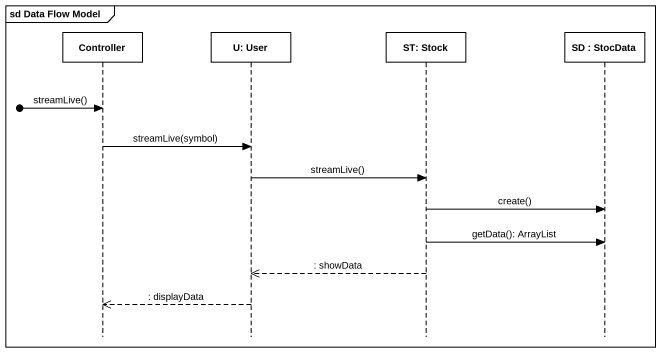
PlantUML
@startuml
mainframe sd Data Flow Model
hide footbox
participant Controller
participant "U: User" as U_User
participant "ST: Stock" as ST_Stock
participant "SD : StocData" as SD_StocData

[o-> Controller : streamLive()
Controller -> U_User : streamLive(symbol)
U_User -> ST_Stock : streamLive()
ST_Stock -> SD_StocData : create()
ST_Stock -> SD_StocData : getData(): ArrayList
ST_Stock -->> U_User : : showData
U_User -->> Controller : : displayData
@enduml
